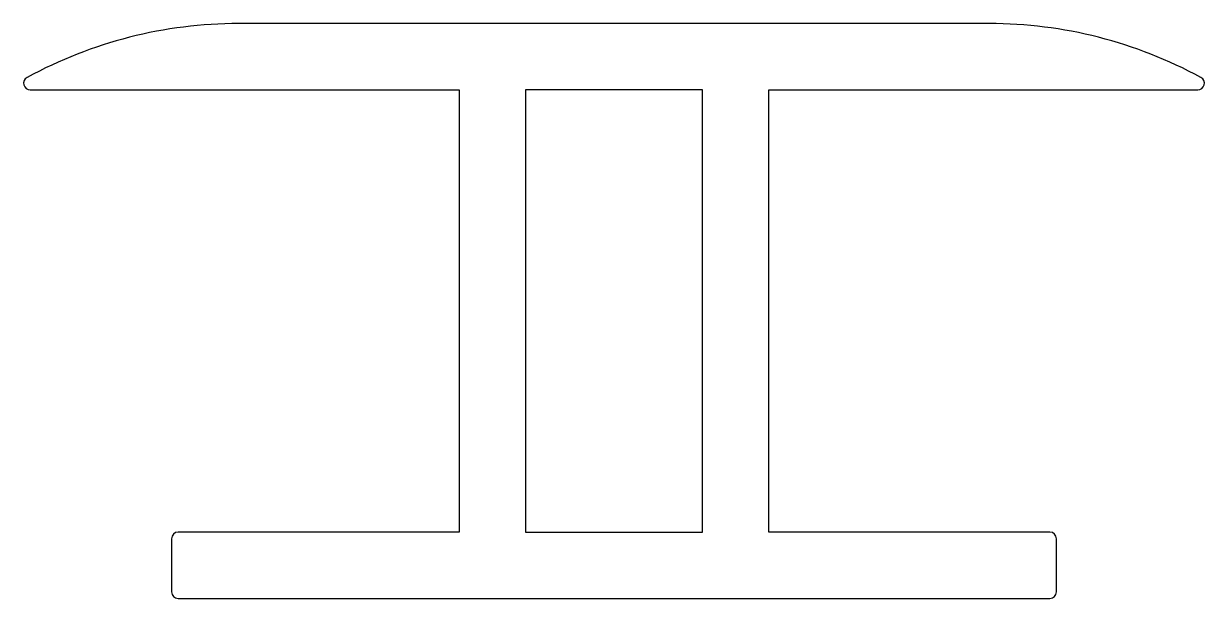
# Model space of a CAD drawing. Extents: x 469.3 to 522.7, y 465.5 to 491.5.
import ezdxf

# ---------------------------------------------------------------- set-up
doc = ezdxf.new("R2010")
doc.units = 0
doc.layers.get('0').update_dxf_attribs({"linetype": 'CONTINUOUS'})

msp = doc.modelspace()

# ---------------------------------------------------------------- linework, layer by layer
at = {"color": 7}
for p, q in [((512.964, 491.478), (479.036, 491.478)), ((469.612, 488.478), (489, 488.478)), ((489, 488.478), (489, 468.478)), ((500, 488.478), (492, 488.478)), ((492, 488.478), (492, 468.478)), ((500, 468.478), (500, 488.478)), ((503, 468.478), (503, 488.478)), ((503, 488.478), (522.388, 488.478)), ((476, 468.178), (476, 465.778)), ((489, 468.478), (476.3, 468.478)), ((492, 468.478), (500, 468.478)), ((515.7, 468.478), (503, 468.478)), ((516, 465.778), (516, 468.178)), ((476.3, 465.478), (515.7, 465.478))]:
    msp.add_line(p, q, dxfattribs=at)
for centre, radius, start, end in [((479.036, 471.478), 20, 90, 118.5773), ((512.964, 471.478), 20, 61.4227, 90), ((469.612, 488.778), 0.3, 118.5773, 270), ((522.388, 488.778), 0.3, 270, 61.4227), ((476.3, 468.178), 0.3, 90, 180), ((515.7, 468.178), 0.3, 360, 90), ((476.3, 465.778), 0.3, 180, 270), ((515.7, 465.778), 0.3, 270, 0)]:
    msp.add_arc(centre, radius, start, end, dxfattribs=at)

doc.saveas('drawing.dxf')
